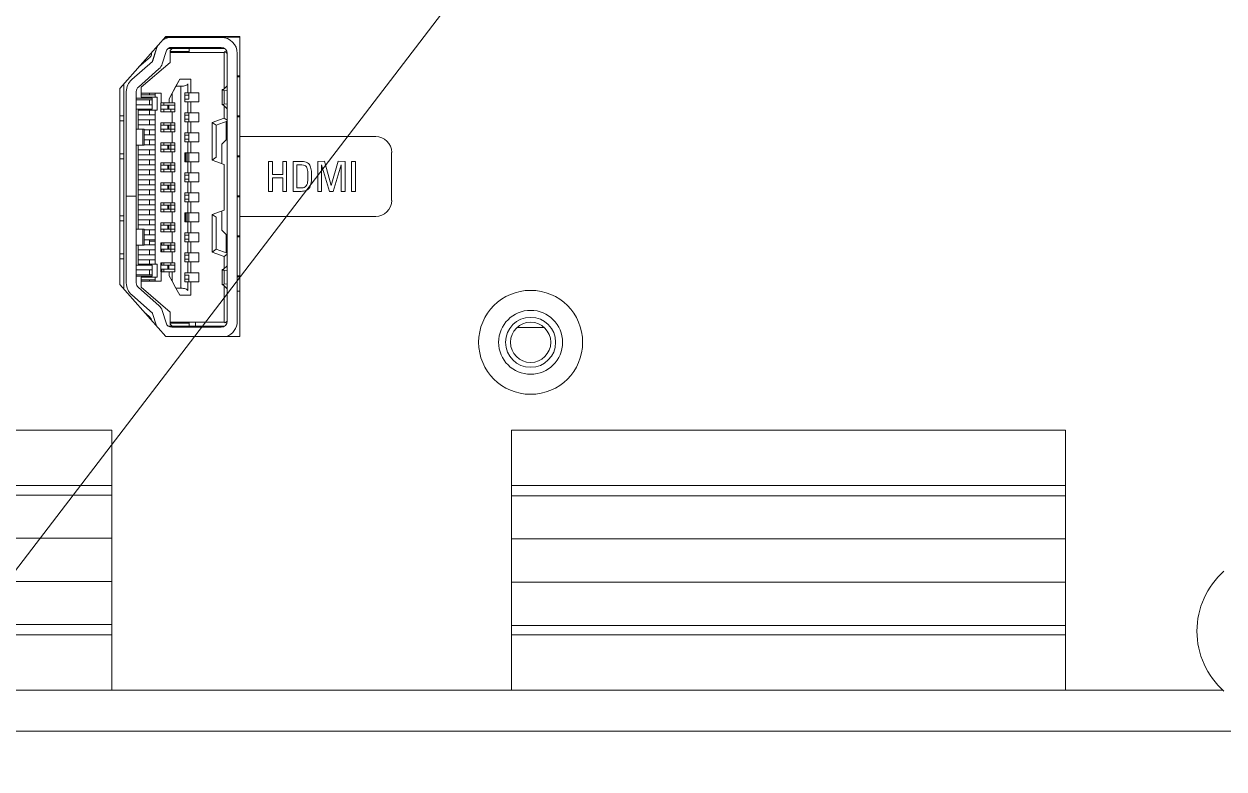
# Model space of a CAD drawing. Extents: x -194 to 239, y -574 to -265.
# Drawn here: x -130.44 to -111.47, y -336.8 to -325.02 of the extents above; entities that cross this region are included whole.
import ezdxf

# ---------------------------------------------------------------- set-up
doc = ezdxf.new("R2010")
doc.units = 0
doc.header["$LTSCALE"] = 0.5
doc.layers.get('0').update_dxf_attribs({"linetype": 'CONTINUOUS'})
doc.layers.add('1', color=7, linetype='CONTINUOUS')

msp = doc.modelspace()

# ---------------------------------------------------------------- linework, layer by layer
at = {"lineweight": 5}
msp.add_line((-118.6472, -318.06681), (-149.54176, -358.46455), dxfattribs=at)
at = {"color": 7, "linetype": 'Continuous', "lineweight": 5}
for p, q in [((-128.19568, -325.21576), (-128.92262, -326.03751)), ((-128.20743, -325.22904), (-128.10037, -325.22904)), ((-127.02626, -325.21576), (-128.19568, -325.21576)), ((-128.16407, -325.21576), (-128.16407, -325.22903)), ((-127.02626, -325.22363), (-128.16407, -325.22363)), ((-128.16407, -325.22363), (-127.02626, -325.22363)), ((-128.09138, -325.22904), (-128.10037, -325.22904)), ((-127.31704, -325.22904), (-128.10037, -325.22904)), ((-128.09138, -325.22903), (-127.99656, -325.22903)), ((-128.09138, -325.22903), (-127.99656, -325.22903)), ((-128.09138, -325.22904), (-127.99656, -325.22904)), ((-127.82273, -325.22903), (-127.82273, -325.22903)), ((-127.60149, -325.22903), (-127.82273, -325.22903)), ((-127.56988, -325.22903), (-127.60149, -325.22903)), ((-127.60149, -325.22903), (-127.60149, -325.22903)), ((-127.31704, -325.22903), (-127.56988, -325.22903)), ((-127.31704, -325.22903), (-127.31704, -325.22904)), ((-127.02626, -326.79605), (-127.02626, -325.21576)), ((-128.41787, -325.4941), (-128.41271, -325.46109)), ((-128.40181, -325.60181), (-128.34203, -325.40752)), ((-128.34203, -325.40752), (-128.40112, -325.59956)), ((-128.34055, -325.40287), (-128.3612, -325.40287)), ((-128.3612, -325.40287), (-128.34055, -325.40287)), ((-128.33476, -325.38706), (-128.34722, -325.38706)), ((-128.19099, -325.454), (-128.25077, -325.64829)), ((-128.15278, -325.40287), (-128.09138, -325.40287)), ((-128.13879, -325.3952), (-128.13879, -325.40287)), ((-128.09138, -325.40287), (-128.12299, -325.43447)), ((-128.12299, -325.43447), (-128.09138, -325.40287)), ((-128.12299, -325.43447), (-128.12299, -325.46608)), ((-127.82273, -325.45027), (-128.12299, -325.45027)), ((-127.26963, -325.46608), (-128.12299, -325.46608)), ((-128.12299, -325.46608), (-128.12299, -325.62411)), ((-128.10037, -325.38707), (-127.31704, -325.38707)), ((-128.09138, -325.40287), (-127.31704, -325.40287)), ((-128.09138, -325.40287), (-128.09138, -325.40287)), ((-127.82273, -325.40287), (-127.82273, -325.38706)), ((-127.82273, -325.40287), (-127.82273, -325.45027)), ((-127.82273, -325.40287), (-127.81957, -325.40287)), ((-127.82273, -325.46608), (-127.82273, -325.45027)), ((-127.81957, -325.38707), (-127.81957, -325.40287)), ((-127.72475, -325.40287), (-127.72475, -325.38707)), ((-127.60465, -325.40287), (-127.60465, -325.38707)), ((-127.31704, -325.40287), (-127.26462, -325.40287)), ((-127.31704, -325.40287), (-127.31704, -325.40287)), ((-127.26963, -325.46608), (-127.2567, -325.45315)), ((-127.26963, -326.0418), (-127.26963, -325.46608)), ((-127.2567, -325.45315), (-127.22222, -325.48188)), ((-128.40648, -325.60903), (-128.73251, -325.89593)), ((-128.73251, -325.89594), (-128.40648, -325.60903)), ((-128.62355, -325.69944), (-128.44374, -325.5412)), ((-128.12299, -325.62411), (-128.58127, -326.01918)), ((-128.40648, -325.60903), (-128.40648, -325.60903)), ((-128.40112, -325.59956), (-128.40181, -325.60181)), ((-128.40181, -325.60181), (-128.40181, -325.60181)), ((-128.40112, -325.59956), (-128.40112, -325.59956)), ((-127.22222, -325.48188), (-127.22222, -329.71707)), ((-127.06419, -325.48188), (-127.06419, -329.71707)), ((-128.30208, -325.72766), (-128.62811, -326.01457)), ((-127.06419, -325.83995), (-127.02626, -325.83995)), ((-128.92262, -326.03751), (-128.92262, -329.13489)), ((-128.8594, -326.46957), (-128.8594, -325.96605)), ((-128.73251, -325.89594), (-128.73251, -325.89593)), ((-128.58127, -326.01918), (-128.58127, -326.114)), ((-127.97444, -325.89276), (-128.14195, -326.20133)), ((-128.03449, -326.00338), (-128.09454, -326.114)), ((-128.03449, -326.00338), (-127.97444, -325.89276)), ((-128.03449, -326.00338), (-127.95864, -326.00338)), ((-127.84802, -325.89276), (-127.97444, -325.89276)), ((-127.95864, -329.19557), (-127.95864, -326.00338)), ((-127.80061, -325.89276), (-127.84802, -325.89276)), ((-127.84802, -326.1061), (-127.84802, -325.96466)), ((-127.80061, -325.89276), (-127.80061, -326.1061)), ((-127.27989, -326.05239), (-127.22476, -325.99548)), ((-127.22476, -325.99548), (-127.22222, -325.99548)), ((-127.02626, -325.85575), (-127.06419, -325.85575)), ((-127.06419, -325.85575), (-127.02626, -325.85575)), ((-128.81832, -326.08575), (-128.81832, -327.73854)), ((-128.66029, -327.73854), (-128.66029, -326.08575)), ((-128.40744, -326.19301), (-128.66029, -326.19301)), ((-128.45327, -326.21672), (-128.66029, -326.21672)), ((-128.40744, -326.21672), (-128.66029, -326.21672)), ((-128.58127, -326.17721), (-128.58127, -326.114)), ((-128.58127, -326.114), (-128.26521, -326.114)), ((-128.58127, -326.1377), (-128.36161, -326.1377)), ((-128.32843, -326.17721), (-128.58127, -326.17721)), ((-128.45327, -326.1377), (-128.45327, -326.114)), ((-128.45327, -326.21672), (-128.45327, -326.29573)), ((-128.45327, -326.21672), (-128.40744, -326.21672)), ((-128.40744, -326.19301), (-128.40744, -326.36685)), ((-128.36161, -326.114), (-128.36161, -326.17721)), ((-128.32843, -326.38265), (-128.32843, -326.17721)), ((-128.26521, -326.114), (-128.26521, -326.26413)), ((-128.14195, -326.20133), (-128.09454, -326.114)), ((-128.14195, -326.26413), (-128.14195, -326.20133)), ((-128.09454, -326.114), (-128.09454, -326.26413)), ((-128.09454, -326.114), (-128.09454, -326.114)), ((-127.89226, -326.1061), (-127.84802, -326.1061)), ((-127.89226, -326.24833), (-127.89226, -326.1061)), ((-127.89226, -326.1456), (-127.82905, -326.1456)), ((-127.82905, -326.1456), (-127.89226, -326.1456)), ((-127.89226, -326.20882), (-127.82905, -326.20882)), ((-127.84802, -326.1061), (-127.82905, -326.1061)), ((-127.82905, -326.1061), (-127.82905, -326.1456)), ((-127.80061, -326.1061), (-127.82905, -326.1061)), ((-127.82905, -326.20882), (-127.82905, -326.1456)), ((-127.80061, -326.1061), (-127.67102, -326.1061)), ((-127.67102, -326.1061), (-127.67102, -326.24832)), ((-127.30123, -326.05953), (-127.30123, -326.29489)), ((-127.27104, -326.28648), (-127.27104, -326.06794)), ((-127.22222, -326.07424), (-127.27104, -326.06794)), ((-128.66029, -326.29573), (-128.40744, -326.29573)), ((-128.66029, -326.36685), (-128.40744, -326.36685)), ((-128.62868, -326.38265), (-128.32843, -326.38265)), ((-128.62868, -326.68291), (-128.62868, -326.38265)), ((-128.45327, -326.38265), (-128.45327, -326.45376)), ((-128.36161, -326.38265), (-128.36161, -328.8163)), ((-128.27153, -326.26413), (-128.27153, -326.40635)), ((-128.27153, -326.26413), (-128.26521, -326.26413)), ((-128.16242, -326.30363), (-128.27153, -326.30363)), ((-128.16242, -326.36685), (-128.27153, -326.36685)), ((-128.27153, -326.40635), (-128.11351, -326.40635)), ((-128.26521, -326.26413), (-128.14195, -326.26413)), ((-128.22413, -326.30363), (-128.22413, -326.26413)), ((-128.22413, -326.40635), (-128.22413, -326.36685)), ((-128.16242, -326.36685), (-128.16242, -326.30363)), ((-128.11351, -326.30363), (-128.16242, -326.30363)), ((-128.11351, -326.36685), (-128.16242, -326.36685)), ((-128.14812, -326.30363), (-128.14812, -326.36685)), ((-128.14812, -326.30363), (-128.05029, -326.30363)), ((-128.13114, -326.36685), (-128.14812, -326.36685)), ((-128.14195, -326.26413), (-128.11351, -326.26413)), ((-128.11351, -326.36685), (-128.1287, -326.36685)), ((-128.11351, -326.26413), (-128.09454, -326.26413)), ((-128.05029, -326.30363), (-128.11351, -326.30363)), ((-128.11351, -326.40635), (-128.11351, -326.36685)), ((-128.11351, -326.36685), (-128.05029, -326.36685)), ((-128.11351, -326.40635), (-128.11351, -326.40636)), ((-128.11351, -326.40635), (-128.09454, -326.40635)), ((-128.11351, -326.40636), (-128.09454, -326.40636)), ((-128.09454, -326.26413), (-128.05029, -326.26413)), ((-128.09454, -326.40636), (-128.08546, -326.40636)), ((-128.05029, -326.40636), (-128.09454, -326.40636)), ((-128.09454, -326.40636), (-128.09454, -326.58019)), ((-128.05029, -326.26413), (-128.05029, -326.40636)), ((-127.84802, -326.24833), (-127.89226, -326.24833)), ((-127.82905, -326.24832), (-127.84802, -326.24832)), ((-127.84802, -326.42216), (-127.84802, -326.24833)), ((-127.80061, -326.24832), (-127.82905, -326.24832)), ((-127.80061, -326.24832), (-127.80061, -326.42216)), ((-127.67102, -326.24832), (-127.80061, -326.24832)), ((-127.22476, -326.35895), (-127.27989, -326.30203)), ((-127.27104, -326.28648), (-127.22222, -326.28018)), ((-127.26963, -326.50646), (-127.26963, -326.31262)), ((-127.22222, -326.35895), (-127.22476, -326.35895)), ((-128.92262, -326.46957), (-128.8594, -326.46957)), ((-128.92262, -326.54858), (-128.8594, -326.54858)), ((-128.8594, -326.46957), (-128.8594, -326.54858)), ((-128.8594, -326.54858), (-128.8594, -327.07008)), ((-128.62868, -326.45376), (-128.36161, -326.45376)), ((-128.45327, -326.53278), (-128.62868, -326.53278)), ((-128.36161, -326.53278), (-128.62868, -326.53278)), ((-128.45327, -326.53278), (-128.45327, -326.61179)), ((-128.45327, -326.53278), (-128.36161, -326.53278)), ((-128.27153, -326.58019), (-128.27153, -326.72241)), ((-128.27153, -326.58019), (-128.11351, -326.58019)), ((-128.22413, -326.61969), (-128.22413, -326.58019)), ((-128.11351, -326.58019), (-128.11351, -326.58019)), ((-128.11351, -326.72241), (-128.11351, -326.58019)), ((-128.11351, -326.58019), (-128.09454, -326.58019)), ((-128.09454, -326.58019), (-128.05029, -326.58019)), ((-128.05029, -326.58019), (-128.05029, -326.72241)), ((-127.88278, -326.42216), (-127.89226, -326.42216)), ((-127.89226, -326.56438), (-127.89226, -326.42216)), ((-127.89226, -326.42216), (-127.84802, -326.42216)), ((-127.89226, -326.46166), (-127.82905, -326.46166)), ((-127.82905, -326.46166), (-127.89226, -326.46166)), ((-127.89226, -326.52488), (-127.82905, -326.52488)), ((-127.84802, -326.56438), (-127.89226, -326.56438)), ((-127.8788, -326.42216), (-127.88278, -326.42216)), ((-127.8571, -326.42216), (-127.8788, -326.42216)), ((-127.84802, -326.42216), (-127.8571, -326.42216)), ((-127.84802, -326.42216), (-127.82905, -326.42216)), ((-127.82905, -326.56438), (-127.84802, -326.56438)), ((-127.84802, -326.73822), (-127.84802, -326.56438)), ((-127.82905, -326.42216), (-127.82905, -326.46166)), ((-127.82905, -326.42216), (-127.82905, -326.42216)), ((-127.82905, -326.42216), (-127.80061, -326.42216)), ((-127.80061, -326.42216), (-127.82905, -326.42216)), ((-127.82905, -326.52488), (-127.82905, -326.46166)), ((-127.82905, -326.52488), (-127.82905, -326.56438)), ((-127.80061, -326.56438), (-127.82905, -326.56438)), ((-127.80061, -326.42216), (-127.67102, -326.42216)), ((-127.80061, -326.56438), (-127.80061, -326.73822)), ((-127.67102, -326.56438), (-127.80061, -326.56438)), ((-127.67102, -326.42216), (-127.67102, -326.56438)), ((-127.45926, -326.57542), (-127.26963, -326.50646)), ((-127.39605, -326.61969), (-127.45926, -326.57542)), ((-127.45926, -327.16966), (-127.45926, -326.57542)), ((-127.22222, -326.55648), (-127.39605, -326.61969)), ((-127.22222, -326.53967), (-127.26963, -326.50646)), ((-127.23974, -326.85213), (-127.23974, -326.56285)), ((-127.06419, -326.47206), (-127.02626, -326.47206)), ((-127.02626, -326.48786), (-127.06419, -326.48786)), ((-127.06419, -326.48787), (-127.02626, -326.48787)), ((-128.658, -326.68291), (-128.66029, -326.68291)), ((-128.55732, -326.68291), (-128.66029, -326.68291)), ((-128.65771, -326.68291), (-128.56865, -326.68291)), ((-128.62868, -326.61179), (-128.36161, -326.61179)), ((-128.56865, -326.68291), (-128.53418, -326.68291)), ((-128.55732, -326.93575), (-128.55732, -326.68291)), ((-128.53386, -326.93575), (-128.53386, -326.68291)), ((-128.45327, -326.69081), (-128.53386, -326.69081)), ((-128.36161, -326.69081), (-128.53386, -326.69081)), ((-128.53386, -326.76982), (-128.36161, -326.76982)), ((-128.45327, -326.69081), (-128.45327, -326.76982)), ((-128.45327, -326.69081), (-128.36161, -326.69081)), ((-128.16242, -326.61969), (-128.27153, -326.61969)), ((-128.27153, -326.68291), (-128.16242, -326.68291)), ((-128.27153, -326.72241), (-128.11351, -326.72241)), ((-128.22413, -326.72241), (-128.22413, -326.68291)), ((-128.16242, -326.68291), (-128.16242, -326.61969)), ((-128.11351, -326.61969), (-128.16242, -326.61969)), ((-128.11351, -326.68291), (-128.16242, -326.68291)), ((-128.14812, -326.61969), (-128.14812, -326.68291)), ((-128.14812, -326.61969), (-128.05029, -326.61969)), ((-128.14812, -326.68291), (-128.05029, -326.68291)), ((-128.05029, -326.61969), (-128.11351, -326.61969)), ((-128.05029, -326.68291), (-128.11351, -326.68291)), ((-128.11351, -326.72241), (-128.11351, -326.72241)), ((-128.09454, -326.72241), (-128.11351, -326.72241)), ((-128.09454, -326.72241), (-128.08546, -326.72241)), ((-128.09454, -326.72241), (-128.09454, -326.89625)), ((-128.05029, -326.72241), (-128.09454, -326.72241)), ((-127.89226, -326.73822), (-127.84802, -326.73822)), ((-127.89226, -326.88044), (-127.89226, -326.73822)), ((-127.89226, -326.77772), (-127.82905, -326.77772)), ((-127.82905, -326.77772), (-127.89226, -326.77772)), ((-127.82905, -326.73822), (-127.84802, -326.73822)), ((-127.84802, -326.73822), (-127.82905, -326.73822)), ((-127.80061, -326.73822), (-127.82905, -326.73822)), ((-127.82905, -326.73822), (-127.82905, -326.88044)), ((-127.82905, -326.73822), (-127.82905, -326.73822)), ((-127.80061, -326.73822), (-127.67102, -326.73822)), ((-127.67102, -326.73822), (-127.67102, -326.88044)), ((-127.39605, -327.12539), (-127.39605, -326.61969)), ((-127.02626, -326.79605), (-127.02626, -328.06029)), ((-124.87706, -326.79605), (-127.02626, -326.79605)), ((-128.66029, -326.93575), (-128.55732, -326.93575)), ((-128.62868, -328.2632), (-128.62868, -326.93575)), ((-128.56865, -326.93575), (-128.53418, -326.93575)), ((-128.45327, -326.84884), (-128.53386, -326.84884)), ((-128.36161, -326.84884), (-128.53386, -326.84884)), ((-128.53386, -326.92785), (-128.36161, -326.92785)), ((-128.45327, -326.84884), (-128.45327, -326.92785)), ((-128.45327, -326.84884), (-128.36161, -326.84884)), ((-128.27153, -326.89625), (-128.27153, -327.03847)), ((-128.27153, -326.89625), (-128.11351, -326.89625)), ((-128.16242, -326.93575), (-128.27153, -326.93575)), ((-128.22413, -326.93575), (-128.22413, -326.89625)), ((-128.16242, -326.99896), (-128.16242, -326.93575)), ((-128.11351, -326.93575), (-128.16242, -326.93575)), ((-128.14812, -326.93575), (-128.14812, -326.99896)), ((-128.14812, -326.93575), (-128.05029, -326.93575)), ((-128.11351, -326.89625), (-128.11351, -326.89625)), ((-128.11351, -327.03847), (-128.11351, -326.89625)), ((-128.11351, -326.89625), (-128.09454, -326.89625)), ((-128.05029, -326.93575), (-128.11351, -326.93575)), ((-128.09454, -326.89625), (-128.05029, -326.89625)), ((-128.05029, -326.89625), (-128.05029, -327.03847)), ((-127.89226, -326.84093), (-127.82905, -326.84093)), ((-127.84802, -326.88044), (-127.89226, -326.88044)), ((-127.84802, -326.88044), (-127.82905, -326.88044)), ((-127.84802, -327.05428), (-127.84802, -326.88044)), ((-127.67102, -326.88044), (-127.82905, -326.88044)), ((-127.80061, -326.88044), (-127.82905, -326.88044)), ((-127.82905, -326.88044), (-127.82905, -326.88044)), ((-127.67102, -326.88044), (-127.80061, -326.88044)), ((-127.80061, -326.88044), (-127.80061, -327.05427)), ((-127.30756, -326.91995), (-127.23974, -326.85213)), ((-127.30756, -327.22483), (-127.30756, -326.91995)), ((-128.8594, -327.07008), (-128.92262, -327.07008)), ((-128.92262, -327.14909), (-128.8594, -327.14909)), ((-128.8594, -327.07008), (-128.8594, -327.14909)), ((-128.8594, -327.14909), (-128.8594, -328.04986)), ((-128.45327, -327.00687), (-128.62868, -327.00687)), ((-128.36161, -327.00687), (-128.62868, -327.00687)), ((-128.62868, -327.08588), (-128.36161, -327.08588)), ((-128.45327, -327.16489), (-128.62868, -327.16489)), ((-128.36161, -327.16489), (-128.62868, -327.16489)), ((-128.45327, -327.00687), (-128.45327, -327.08588)), ((-128.45327, -327.00687), (-128.36161, -327.00687)), ((-128.45327, -327.16489), (-128.45327, -327.24391)), ((-128.45327, -327.16489), (-128.36161, -327.16489)), ((-128.27153, -326.99896), (-128.16242, -326.99896)), ((-128.27153, -327.03847), (-128.11351, -327.03847)), ((-128.22413, -327.03847), (-128.22413, -326.99896)), ((-128.11351, -326.99896), (-128.16242, -326.99896)), ((-128.14812, -326.99896), (-128.11351, -326.99896)), ((-128.05029, -326.99896), (-128.11351, -326.99896)), ((-128.11351, -327.03847), (-128.11351, -327.03847)), ((-128.09454, -327.03847), (-128.11351, -327.03847)), ((-128.09454, -327.03847), (-128.08546, -327.03847)), ((-128.09454, -327.03847), (-128.09454, -327.2123)), ((-128.05029, -327.03847), (-128.09454, -327.03847)), ((-127.89226, -327.05428), (-127.84802, -327.05428)), ((-127.89226, -327.1965), (-127.89226, -327.05428)), ((-127.89226, -327.09378), (-127.8788, -327.09378)), ((-127.8788, -327.09378), (-127.89226, -327.09378)), ((-127.89226, -327.15699), (-127.8788, -327.15699)), ((-127.8788, -327.05428), (-127.8788, -327.1965)), ((-127.8571, -327.05428), (-127.8788, -327.05428)), ((-127.8571, -327.05428), (-127.8571, -327.1965)), ((-127.84802, -327.05428), (-127.8571, -327.05428)), ((-127.84802, -327.05427), (-127.82905, -327.05427)), ((-127.82905, -327.05427), (-127.84802, -327.05428)), ((-127.82905, -327.05427), (-127.80061, -327.05427)), ((-127.82905, -327.05427), (-127.82905, -327.1965)), ((-127.80061, -327.05427), (-127.67102, -327.05427)), ((-127.67102, -327.05427), (-127.67102, -327.1965)), ((-127.45926, -327.16966), (-127.39605, -327.12539)), ((-127.45926, -327.16966), (-127.26963, -327.23862)), ((-127.06419, -327.10418), (-127.02626, -327.10418)), ((-127.02626, -327.11998), (-127.06419, -327.11998)), ((-127.06419, -327.11998), (-127.02626, -327.11998)), ((-124.62422, -327.80744), (-124.62422, -327.0489)), ((-128.62868, -327.24391), (-128.36161, -327.24391)), ((-128.45327, -327.32292), (-128.62868, -327.32292)), ((-128.36161, -327.32292), (-128.62868, -327.32292)), ((-128.45327, -327.32292), (-128.45327, -327.40194)), ((-128.45327, -327.32292), (-128.36161, -327.32292)), ((-128.27153, -327.2123), (-128.27153, -327.35453)), ((-128.27153, -327.2123), (-128.11351, -327.2123)), ((-128.16242, -327.25181), (-128.27153, -327.25181)), ((-128.27153, -327.31502), (-128.16242, -327.31502)), ((-128.27153, -327.35453), (-128.11351, -327.35453)), ((-128.22413, -327.25181), (-128.22413, -327.2123)), ((-128.22413, -327.35453), (-128.22413, -327.31502)), ((-128.16242, -327.31502), (-128.16242, -327.25181)), ((-128.11351, -327.31502), (-128.16242, -327.31502)), ((-128.14812, -327.25181), (-128.14812, -327.31502)), ((-128.14812, -327.31502), (-128.05029, -327.31502)), ((-128.11351, -327.2123), (-128.11351, -327.2123)), ((-128.11351, -327.35453), (-128.11351, -327.2123)), ((-128.09454, -327.2123), (-128.11351, -327.2123)), ((-128.11351, -327.2123), (-128.09454, -327.2123)), ((-128.05029, -327.25181), (-128.11351, -327.25181)), ((-128.05029, -327.31502), (-128.11351, -327.31502)), ((-128.11351, -327.35453), (-128.11351, -327.35453)), ((-128.09454, -327.35453), (-128.11351, -327.35453)), ((-128.09454, -327.2123), (-128.05029, -327.2123)), ((-128.09454, -327.35453), (-128.08546, -327.35453)), ((-128.05029, -327.35453), (-128.09454, -327.35453)), ((-128.09454, -327.35453), (-128.09454, -327.52836)), ((-128.05029, -327.2123), (-128.05029, -327.35453)), ((-127.84802, -327.1965), (-127.89226, -327.1965)), ((-127.8788, -327.1965), (-127.8571, -327.1965)), ((-127.8571, -327.1965), (-127.84802, -327.1965)), ((-127.82905, -327.1965), (-127.84802, -327.1965)), ((-127.84802, -327.37033), (-127.84802, -327.1965)), ((-127.80061, -327.1965), (-127.82905, -327.1965)), ((-127.80061, -327.1965), (-127.82905, -327.1965)), ((-127.80061, -327.1965), (-127.80061, -327.37033)), ((-127.67102, -327.1965), (-127.80061, -327.1965)), ((-127.26963, -327.96033), (-127.26963, -327.23862)), ((-126.57066, -327.19112), (-126.50988, -327.19112)), ((-126.57066, -327.66521), (-126.57066, -327.19112)), ((-126.50988, -327.19112), (-126.50988, -327.39778)), ((-126.34578, -327.19112), (-126.285, -327.19112)), ((-126.34578, -327.39778), (-126.34578, -327.19112)), ((-126.285, -327.19112), (-126.285, -327.66521)), ((-126.18167, -327.19112), (-126.03741, -327.19112)), ((-126.18167, -327.66521), (-126.18167, -327.19112)), ((-126.12089, -327.24583), (-126.12089, -327.61051)), ((-126.04263, -327.24583), (-126.12089, -327.24583)), ((-125.79267, -327.19112), (-125.68555, -327.18837)), ((-125.79267, -327.66521), (-125.79267, -327.19112)), ((-125.60758, -327.66521), (-125.73189, -327.24583)), ((-125.73189, -327.24583), (-125.73189, -327.66521)), ((-125.68555, -327.18837), (-125.57861, -327.57053)), ((-125.57861, -327.57053), (-125.46854, -327.18847)), ((-125.42191, -327.24374), (-125.55041, -327.66521)), ((-125.46854, -327.18847), (-125.36113, -327.19112)), ((-125.42191, -327.66521), (-125.42191, -327.24374)), ((-125.36113, -327.19112), (-125.36113, -327.66521)), ((-125.2578, -327.19112), (-125.19702, -327.19112)), ((-125.2578, -327.66521), (-125.2578, -327.19112)), ((-125.19702, -327.19112), (-125.19702, -327.66521)), ((-128.62868, -327.40194), (-128.36161, -327.40194)), ((-128.45327, -327.48095), (-128.62868, -327.48095)), ((-128.36161, -327.48095), (-128.62868, -327.48095)), ((-128.45327, -327.48095), (-128.45327, -327.55997)), ((-128.45327, -327.48095), (-128.36161, -327.48095)), ((-128.27153, -327.52836), (-128.27153, -327.67059)), ((-128.27153, -327.52836), (-128.11351, -327.52836)), ((-128.22413, -327.56787), (-128.22413, -327.52836)), ((-128.11351, -327.67059), (-128.11351, -327.52836)), ((-128.11351, -327.52836), (-128.09454, -327.52836)), ((-128.09454, -327.52836), (-128.11351, -327.52836)), ((-128.11351, -327.52836), (-128.11351, -327.52836)), ((-128.09454, -327.52836), (-128.05029, -327.52836)), ((-128.05029, -327.52836), (-128.05029, -327.67059)), ((-127.89226, -327.37033), (-127.84802, -327.37033)), ((-127.89226, -327.51256), (-127.89226, -327.37033)), ((-127.89226, -327.40984), (-127.82905, -327.40984)), ((-127.82905, -327.40984), (-127.89226, -327.40984)), ((-127.89226, -327.47305), (-127.82905, -327.47305)), ((-127.84802, -327.51256), (-127.89226, -327.51256)), ((-127.84802, -327.37033), (-127.82905, -327.37033)), ((-127.82905, -327.51256), (-127.84802, -327.51256)), ((-127.84802, -327.68639), (-127.84802, -327.51256)), ((-127.82905, -327.37033), (-127.82905, -327.40984)), ((-127.80061, -327.37033), (-127.82905, -327.37033)), ((-127.82905, -327.47305), (-127.82905, -327.40984)), ((-127.82905, -327.47305), (-127.82905, -327.51256)), ((-127.80061, -327.51256), (-127.82905, -327.51256)), ((-127.80061, -327.37033), (-127.67102, -327.37033)), ((-127.80061, -327.51256), (-127.80061, -327.68639)), ((-127.67102, -327.51256), (-127.80061, -327.51256)), ((-127.67102, -327.37033), (-127.67102, -327.51256)), ((-126.50988, -327.39778), (-126.34578, -327.39778)), ((-126.50988, -327.45248), (-126.50988, -327.66521)), ((-126.34578, -327.45248), (-126.50988, -327.45248)), ((-126.34578, -327.66521), (-126.34578, -327.45248)), ((-125.9507, -327.47034), (-125.9507, -327.37565)), ((-128.81832, -327.7417), (-128.81832, -327.73854)), ((-128.81832, -327.73854), (-128.66029, -327.73854)), ((-128.81832, -327.7417), (-128.66029, -327.7417)), ((-128.66029, -327.7417), (-128.81832, -327.7417)), ((-128.81832, -327.7417), (-128.81832, -329.1132)), ((-128.66029, -327.73854), (-128.66029, -327.7417)), ((-128.66029, -329.1132), (-128.66029, -327.7417)), ((-128.62868, -327.55997), (-128.36161, -327.55997)), ((-128.45327, -327.63898), (-128.62868, -327.63898)), ((-128.36161, -327.63898), (-128.62868, -327.63898)), ((-128.62868, -327.718), (-128.36161, -327.718)), ((-128.45327, -327.63898), (-128.45327, -327.718)), ((-128.45327, -327.63898), (-128.36161, -327.63898)), ((-128.16242, -327.56787), (-128.27153, -327.56787)), ((-128.27153, -327.63108), (-128.16242, -327.63108)), ((-128.27153, -327.67059), (-128.11351, -327.67059)), ((-128.22413, -327.67059), (-128.22413, -327.63108)), ((-128.16242, -327.63108), (-128.16242, -327.56787)), ((-128.11351, -327.56787), (-128.16242, -327.56787)), ((-128.11351, -327.63108), (-128.16242, -327.63108)), ((-128.14812, -327.56787), (-128.14812, -327.63108)), ((-128.14812, -327.56787), (-128.05029, -327.56787)), ((-128.14812, -327.63108), (-128.11351, -327.63108)), ((-128.05029, -327.56787), (-128.11351, -327.56787)), ((-128.05029, -327.63108), (-128.11351, -327.63108)), ((-128.11351, -327.67059), (-128.09454, -327.67059)), ((-128.11351, -327.67059), (-128.09454, -327.67059)), ((-128.09454, -327.67059), (-128.08546, -327.67059)), ((-128.05029, -327.67059), (-128.09454, -327.67059)), ((-128.09454, -327.67059), (-128.09454, -327.84442)), ((-127.89226, -327.68639), (-127.84802, -327.68639)), ((-127.89226, -327.82862), (-127.89226, -327.68639)), ((-127.89226, -327.7259), (-127.82905, -327.7259)), ((-127.82905, -327.7259), (-127.89226, -327.7259)), ((-127.84802, -327.68639), (-127.82905, -327.68639)), ((-127.82905, -327.68639), (-127.82905, -327.7259)), ((-127.82905, -327.68639), (-127.82905, -327.68639)), ((-127.82905, -327.68639), (-127.80061, -327.68639)), ((-127.80061, -327.68639), (-127.82905, -327.68639)), ((-127.82905, -327.78911), (-127.82905, -327.7259)), ((-127.80061, -327.68639), (-127.67102, -327.68639)), ((-127.67102, -327.68639), (-127.67102, -327.82862)), ((-127.06419, -327.7363), (-127.02626, -327.7363)), ((-126.50988, -327.66521), (-126.57066, -327.66521)), ((-126.285, -327.66521), (-126.34578, -327.66521)), ((-126.07397, -327.66521), (-126.18167, -327.66521)), ((-126.12089, -327.61051), (-126.06486, -327.61051)), ((-125.73189, -327.66521), (-125.79267, -327.66521)), ((-125.55041, -327.66521), (-125.60758, -327.66521)), ((-125.36113, -327.66521), (-125.42191, -327.66521)), ((-125.19702, -327.66521), (-125.2578, -327.66521)), ((-128.45327, -327.79701), (-128.62868, -327.79701)), ((-128.36161, -327.79701), (-128.62868, -327.79701)), ((-128.62868, -327.87603), (-128.36161, -327.87603)), ((-128.45327, -327.79701), (-128.45327, -327.87603)), ((-128.45327, -327.79701), (-128.36161, -327.79701)), ((-128.27153, -327.84442), (-128.27153, -327.98665)), ((-128.27153, -327.84442), (-128.11351, -327.84442)), ((-128.16242, -327.88393), (-128.27153, -327.88393)), ((-128.22413, -327.88393), (-128.22413, -327.84442)), ((-128.16242, -327.94714), (-128.16242, -327.88393)), ((-128.11351, -327.88393), (-128.16242, -327.88393)), ((-128.14812, -327.88393), (-128.14812, -327.94714)), ((-128.14812, -327.88393), (-128.05029, -327.88393)), ((-128.11351, -327.84442), (-128.11351, -327.84442)), ((-128.11351, -327.98665), (-128.11351, -327.84442)), ((-128.11351, -327.84442), (-128.09454, -327.84442)), ((-128.05029, -327.88393), (-128.11351, -327.88393)), ((-128.09454, -327.84442), (-128.05029, -327.84442)), ((-128.05029, -327.84442), (-128.05029, -327.98665)), ((-127.89226, -327.78911), (-127.82905, -327.78911)), ((-127.82905, -327.82862), (-127.84802, -327.82862)), ((-127.84802, -328.00245), (-127.84802, -327.82862)), ((-127.82905, -327.78911), (-127.82905, -327.82862)), ((-127.80061, -327.82862), (-127.82905, -327.82862)), ((-127.82905, -327.82862), (-127.82905, -327.82862)), ((-127.80061, -327.82862), (-127.82905, -327.82862)), ((-127.80061, -327.82862), (-127.80061, -328.00245)), ((-127.67102, -327.82862), (-127.80061, -327.82862)), ((-127.02626, -327.7521), (-127.06419, -327.7521)), ((-127.06419, -327.7521), (-127.02626, -327.7521)), ((-128.92262, -328.04986), (-128.8594, -328.04986)), ((-128.8594, -328.04986), (-128.8594, -328.12888)), ((-128.45327, -327.95504), (-128.62868, -327.95504)), ((-128.36161, -327.95504), (-128.62868, -327.95504)), ((-128.62868, -328.03406), (-128.36161, -328.03406)), ((-128.45327, -328.11307), (-128.62868, -328.11307)), ((-128.36161, -328.11307), (-128.62868, -328.11307)), ((-128.45327, -327.95504), (-128.45327, -328.03406)), ((-128.45327, -327.95504), (-128.36161, -327.95504)), ((-128.45327, -328.11307), (-128.45327, -328.19209)), ((-128.45327, -328.11307), (-128.36161, -328.11307)), ((-128.27153, -327.94714), (-128.16242, -327.94714)), ((-128.27153, -327.98665), (-128.11351, -327.98665)), ((-128.22413, -327.98665), (-128.22413, -327.94714)), ((-128.05029, -327.94714), (-128.11351, -327.94714)), ((-128.11351, -327.98665), (-128.09454, -327.98665)), ((-128.09454, -327.98665), (-128.11351, -327.98665)), ((-128.09454, -327.98665), (-128.08546, -327.98665)), ((-128.09454, -327.98665), (-128.09454, -328.16048)), ((-128.05029, -327.98665), (-128.09454, -327.98665)), ((-127.89226, -328.00245), (-127.84802, -328.00245)), ((-127.89226, -328.14468), (-127.89226, -328.00245)), ((-127.89226, -328.04196), (-127.8788, -328.04196)), ((-127.8788, -328.04196), (-127.89226, -328.04196)), ((-127.89226, -328.10517), (-127.8788, -328.10517)), ((-127.8788, -328.00245), (-127.8788, -328.14468)), ((-127.8571, -328.00245), (-127.8788, -328.00245)), ((-127.8571, -328.00245), (-127.8571, -328.14468)), ((-127.84802, -328.00245), (-127.8571, -328.00245)), ((-127.82905, -328.00245), (-127.84802, -328.00245)), ((-127.80061, -328.00245), (-127.82905, -328.00245)), ((-127.82905, -328.00245), (-127.82905, -328.14468)), ((-127.80061, -328.00245), (-127.67102, -328.00245)), ((-127.67102, -328.00245), (-127.67102, -328.14468)), ((-127.45926, -328.02929), (-127.26963, -327.96033)), ((-127.39605, -328.07356), (-127.45926, -328.02929)), ((-127.45926, -328.62353), (-127.45926, -328.02929)), ((-127.39605, -328.57926), (-127.39605, -328.07356)), ((-127.30756, -328.279), (-127.30756, -327.97412)), ((-127.02626, -328.06029), (-124.87706, -328.06029)), ((-127.02626, -329.95664), (-127.02626, -328.06029)), ((-128.92262, -328.12888), (-128.8594, -328.12888)), ((-128.8594, -328.12888), (-128.8594, -328.65037)), ((-128.658, -328.2632), (-128.66029, -328.2632)), ((-128.55732, -328.2632), (-128.66029, -328.2632)), ((-128.65771, -328.2632), (-128.56865, -328.2632)), ((-128.62868, -328.19209), (-128.36161, -328.19209)), ((-128.56865, -328.2632), (-128.53418, -328.2632)), ((-128.55732, -328.2632), (-128.55732, -328.51605)), ((-128.53386, -328.51605), (-128.53386, -328.2632)), ((-128.45327, -328.2711), (-128.53386, -328.2711)), ((-128.36161, -328.2711), (-128.53386, -328.2711)), ((-128.45327, -328.2711), (-128.45327, -328.35012)), ((-128.45327, -328.2711), (-128.36161, -328.2711)), ((-128.27153, -328.16048), (-128.27153, -328.30271)), ((-128.27153, -328.16048), (-128.11351, -328.16048)), ((-128.16242, -328.19999), (-128.27153, -328.19999)), ((-128.27153, -328.2632), (-128.16242, -328.2632)), ((-128.27153, -328.30271), (-128.11351, -328.30271)), ((-128.22413, -328.19999), (-128.22413, -328.16048)), ((-128.22413, -328.30271), (-128.22413, -328.2632)), ((-128.16242, -328.2632), (-128.16242, -328.19999)), ((-128.11351, -328.19999), (-128.16242, -328.19999)), ((-128.11351, -328.2632), (-128.16242, -328.2632)), ((-128.14812, -328.19999), (-128.14812, -328.2632)), ((-128.14812, -328.19999), (-128.05029, -328.19999)), ((-128.14812, -328.2632), (-128.11351, -328.2632)), ((-128.11351, -328.16048), (-128.11351, -328.16048)), ((-128.11351, -328.30271), (-128.11351, -328.16048)), ((-128.11351, -328.16048), (-128.09454, -328.16048)), ((-128.05029, -328.19999), (-128.11351, -328.19999)), ((-128.05029, -328.2632), (-128.11351, -328.2632)), ((-128.11351, -328.30271), (-128.11351, -328.30271)), ((-128.11351, -328.30271), (-128.11351, -328.30271)), ((-128.09454, -328.30271), (-128.11351, -328.30271)), ((-128.09454, -328.16048), (-128.05029, -328.16048)), ((-128.09454, -328.30271), (-128.08546, -328.30271)), ((-128.09454, -328.30271), (-128.09454, -328.47654)), ((-128.05029, -328.30271), (-128.09454, -328.30271)), ((-128.05029, -328.16048), (-128.05029, -328.30271)), ((-127.84802, -328.14468), (-127.89226, -328.14468)), ((-127.8788, -328.14468), (-127.8571, -328.14468)), ((-127.8571, -328.14468), (-127.84802, -328.14468)), ((-127.82905, -328.14468), (-127.84802, -328.14468)), ((-127.84802, -328.31851), (-127.84802, -328.14468)), ((-127.67102, -328.14468), (-127.82905, -328.14468)), ((-127.80061, -328.14468), (-127.82905, -328.14468)), ((-127.67102, -328.14468), (-127.80061, -328.14468)), ((-127.80061, -328.14468), (-127.80061, -328.31851)), ((-128.53386, -328.35012), (-128.36161, -328.35012)), ((-128.45327, -328.42913), (-128.53386, -328.42913)), ((-128.36161, -328.42913), (-128.53386, -328.42913)), ((-128.53386, -328.50814), (-128.36161, -328.50814)), ((-128.45327, -328.42913), (-128.45327, -328.50814)), ((-128.45327, -328.42913), (-128.36161, -328.42913)), ((-128.36161, -328.44998), (-128.45327, -328.44998)), ((-128.27153, -328.47654), (-128.27153, -328.61877)), ((-128.27153, -328.47654), (-128.11351, -328.47654)), ((-128.25889, -328.47654), (-128.25889, -328.51605)), ((-128.22413, -328.51605), (-128.22413, -328.47654)), ((-128.11351, -328.61877), (-128.11351, -328.47654)), ((-128.11351, -328.47654), (-128.11351, -328.47654)), ((-128.11351, -328.47654), (-128.09454, -328.47654)), ((-128.09454, -328.47654), (-128.05029, -328.47654)), ((-128.05029, -328.47654), (-128.05029, -328.61877)), ((-127.89226, -328.46074), (-127.89226, -328.31851)), ((-127.89226, -328.35802), (-127.82905, -328.35802)), ((-127.82905, -328.35802), (-127.89226, -328.35802)), ((-127.89226, -328.42123), (-127.82905, -328.42123)), ((-127.84802, -328.46074), (-127.89226, -328.46074)), ((-127.84802, -328.31851), (-127.82905, -328.31851)), ((-127.82905, -328.46074), (-127.84802, -328.46074)), ((-127.82905, -328.46074), (-127.84802, -328.46074)), ((-127.84802, -328.63457), (-127.84802, -328.46074)), ((-127.82905, -328.31851), (-127.80061, -328.31851)), ((-127.82905, -328.31851), (-127.82905, -328.46074)), ((-127.80061, -328.46074), (-127.82905, -328.46074)), ((-127.80061, -328.46074), (-127.82905, -328.46074)), ((-127.80061, -328.31851), (-127.67102, -328.31851)), ((-127.80061, -328.46074), (-127.80061, -328.63457)), ((-127.67102, -328.46074), (-127.80061, -328.46074)), ((-127.67102, -328.31851), (-127.67102, -328.46074)), ((-127.23974, -328.6361), (-127.23974, -328.34682)), ((-127.06419, -328.36842), (-127.02626, -328.36842)), ((-127.02626, -328.38422), (-127.06419, -328.38422)), ((-127.06419, -328.38422), (-127.02626, -328.38422)), ((-128.92262, -328.65037), (-128.8594, -328.65037)), ((-128.8594, -328.65037), (-128.8594, -328.72939)), ((-128.55732, -328.51605), (-128.66029, -328.51605)), ((-128.62868, -328.8163), (-128.62868, -328.51605)), ((-128.45327, -328.58716), (-128.62868, -328.58716)), ((-128.36161, -328.58716), (-128.62868, -328.58716)), ((-128.62868, -328.66617), (-128.36161, -328.66617)), ((-128.56865, -328.51605), (-128.53418, -328.51605)), ((-128.45327, -328.58716), (-128.45327, -328.66617)), ((-128.45327, -328.58716), (-128.36161, -328.58716)), ((-128.16242, -328.51605), (-128.27153, -328.51605)), ((-128.27153, -328.57926), (-128.16242, -328.57926)), ((-128.27153, -328.61877), (-128.11351, -328.61877)), ((-128.25889, -328.57926), (-128.25889, -328.61877)), ((-128.22413, -328.61877), (-128.22413, -328.57926)), ((-128.16242, -328.57926), (-128.16242, -328.51605)), ((-128.11351, -328.51605), (-128.16242, -328.51605)), ((-128.11351, -328.57926), (-128.16242, -328.57926)), ((-128.14812, -328.51605), (-128.14812, -328.57926)), ((-128.14812, -328.51605), (-128.05029, -328.51605)), ((-128.14812, -328.57926), (-128.05029, -328.57926)), ((-128.05029, -328.51605), (-128.11351, -328.51605)), ((-128.05029, -328.57926), (-128.11351, -328.57926)), ((-128.11351, -328.61877), (-128.11351, -328.61877)), ((-128.09454, -328.61877), (-128.11351, -328.61877)), ((-128.09454, -328.61877), (-128.08546, -328.61877)), ((-128.05029, -328.61877), (-128.09454, -328.61877)), ((-128.09454, -328.61877), (-128.09454, -328.7926)), ((-127.89226, -328.63457), (-127.84802, -328.63457)), ((-127.89226, -328.7768), (-127.89226, -328.63457)), ((-127.89226, -328.67408), (-127.82905, -328.67408)), ((-127.82905, -328.67408), (-127.89226, -328.67408)), ((-127.84802, -328.63457), (-127.82905, -328.63457)), ((-127.82905, -328.63457), (-127.82905, -328.67408)), ((-127.80061, -328.63457), (-127.82905, -328.63457)), ((-127.82905, -328.73729), (-127.82905, -328.67408)), ((-127.80061, -328.63457), (-127.67102, -328.63457)), ((-127.67102, -328.63457), (-127.67102, -328.7768)), ((-127.45926, -328.62353), (-127.39605, -328.57926)), ((-127.26963, -328.69249), (-127.45926, -328.62353)), ((-127.22222, -328.64247), (-127.39605, -328.57926)), ((-127.26963, -328.69249), (-127.22222, -328.65929)), ((-127.26963, -328.88633), (-127.26963, -328.69249)), ((-128.92262, -328.72939), (-128.8594, -328.72939)), ((-128.8594, -328.72939), (-128.92262, -328.72939)), ((-128.8594, -328.72939), (-128.8594, -328.72939)), ((-128.8594, -329.20634), (-128.8594, -328.72939)), ((-128.40744, -328.83211), (-128.66029, -328.83211)), ((-128.45327, -328.74519), (-128.62868, -328.74519)), ((-128.36161, -328.74519), (-128.62868, -328.74519)), ((-128.32843, -328.8163), (-128.62868, -328.8163)), ((-128.45327, -328.74519), (-128.45327, -328.8163)), ((-128.45327, -328.74519), (-128.36161, -328.74519)), ((-128.40744, -329.00594), (-128.40744, -328.83211)), ((-128.32843, -329.02174), (-128.32843, -328.8163)), ((-128.27153, -328.7926), (-128.27153, -328.93482)), ((-128.27153, -328.7926), (-128.11351, -328.7926)), ((-128.16242, -328.83211), (-128.27153, -328.83211)), ((-128.25889, -328.7926), (-128.25889, -328.83211)), ((-128.22413, -328.83211), (-128.22413, -328.7926)), ((-128.16242, -328.89532), (-128.16242, -328.83211)), ((-128.11351, -328.83211), (-128.16242, -328.83211)), ((-128.14812, -328.83211), (-128.14812, -328.89532)), ((-128.14812, -328.83211), (-128.05029, -328.83211)), ((-128.11351, -328.83211), (-128.11351, -328.7926)), ((-128.11351, -328.7926), (-128.09454, -328.7926)), ((-128.11351, -328.7926), (-128.09454, -328.7926)), ((-128.09454, -328.7926), (-128.11351, -328.7926)), ((-128.11351, -328.7926), (-128.11351, -328.7926)), ((-128.05029, -328.83211), (-128.11351, -328.83211)), ((-128.09454, -328.7926), (-128.05029, -328.7926)), ((-128.05029, -328.7926), (-128.05029, -328.93483)), ((-127.89226, -328.73729), (-127.82905, -328.73729)), ((-127.89226, -328.7768), (-127.88278, -328.7768)), ((-127.84802, -328.7768), (-127.89226, -328.7768)), ((-127.88278, -328.7768), (-127.8788, -328.7768)), ((-127.8788, -328.7768), (-127.8571, -328.7768)), ((-127.8571, -328.7768), (-127.84802, -328.7768)), ((-127.82905, -328.7768), (-127.84802, -328.7768)), ((-127.84802, -328.95063), (-127.84802, -328.7768)), ((-127.82905, -328.73729), (-127.82905, -328.7768)), ((-127.80061, -328.7768), (-127.82905, -328.7768)), ((-127.80061, -328.7768), (-127.80061, -328.95063)), ((-127.67102, -328.7768), (-127.80061, -328.7768)), ((-127.22476, -328.84001), (-127.27989, -328.89692)), ((-127.22476, -328.84001), (-127.22222, -328.84001)), ((-128.45327, -328.90322), (-128.66029, -328.90322)), ((-128.40744, -328.90322), (-128.66029, -328.90322)), ((-128.66029, -328.98223), (-128.40744, -328.98223)), ((-128.66029, -329.00594), (-128.40744, -329.00594)), ((-128.58127, -329.02174), (-128.32843, -329.02174)), ((-128.58127, -329.08495), (-128.58127, -329.02174)), ((-128.45327, -329.06125), (-128.58127, -329.06125)), ((-128.36161, -329.06125), (-128.58127, -329.06125)), ((-128.45327, -328.90322), (-128.45327, -328.98223)), ((-128.45327, -328.90322), (-128.40744, -328.90322)), ((-128.45327, -329.08495), (-128.45327, -329.06125)), ((-128.36161, -329.06125), (-128.45327, -329.06125)), ((-128.36161, -329.02174), (-128.36161, -329.08495)), ((-128.27153, -328.89532), (-128.16242, -328.89532)), ((-128.27153, -328.93482), (-128.26521, -328.93482)), ((-128.26521, -328.93483), (-128.26521, -329.08495)), ((-128.14195, -328.93483), (-128.26521, -328.93483)), ((-128.25889, -328.89532), (-128.25889, -328.93482)), ((-128.22413, -328.93483), (-128.22413, -328.89532)), ((-128.11351, -328.89532), (-128.16242, -328.89532)), ((-128.14812, -328.89532), (-128.05029, -328.89532)), ((-128.14195, -328.93482), (-128.11351, -328.93482)), ((-128.14195, -328.99762), (-128.14195, -328.93483)), ((-128.14195, -328.99762), (-128.09454, -329.08495)), ((-128.05029, -328.89532), (-128.11351, -328.89532)), ((-128.09454, -328.93482), (-128.11351, -328.93482)), ((-128.09454, -328.93483), (-128.08546, -328.93483)), ((-128.09454, -328.93483), (-128.09454, -329.08495)), ((-128.05029, -328.93483), (-128.09454, -328.93483)), ((-127.89226, -328.95063), (-127.84802, -328.95063)), ((-127.89226, -329.09285), (-127.89226, -328.95063)), ((-127.82905, -328.99014), (-127.89226, -328.99014)), ((-127.89226, -329.05335), (-127.82905, -329.05335)), ((-127.84802, -328.95063), (-127.82905, -328.95063)), ((-127.80061, -328.95063), (-127.82905, -328.95063)), ((-127.82905, -329.05335), (-127.82905, -328.99014)), ((-127.82905, -329.05335), (-127.82905, -329.09285)), ((-127.80061, -328.95063), (-127.67102, -328.95063)), ((-127.67102, -328.95063), (-127.67102, -329.09285)), ((-127.30123, -328.90406), (-127.30123, -329.13942)), ((-127.27104, -329.13101), (-127.27104, -328.91247)), ((-127.22222, -328.91877), (-127.27104, -328.91247)), ((-127.06419, -329.00054), (-127.02626, -329.00054)), ((-127.02626, -329.01633), (-127.06419, -329.01633)), ((-127.06419, -329.01634), (-127.02626, -329.01634)), ((-128.92262, -329.13489), (-128.19568, -329.95664)), ((-128.62811, -329.18438), (-128.62811, -329.18438)), ((-128.40112, -329.38413), (-128.62811, -329.18438)), ((-128.62811, -329.18438), (-128.30208, -329.47129)), ((-128.58127, -329.08495), (-128.58127, -329.17977)), ((-128.26521, -329.08495), (-128.58127, -329.08495)), ((-128.58127, -329.17977), (-128.12299, -329.57484)), ((-128.03449, -329.19557), (-128.09454, -329.08495)), ((-127.97444, -329.30619), (-128.03449, -329.19557)), ((-128.03449, -329.19557), (-127.97444, -329.30619)), ((-127.95864, -329.19557), (-128.03449, -329.19557)), ((-127.84802, -329.09285), (-127.89226, -329.09285)), ((-127.82905, -329.09285), (-127.84802, -329.09285)), ((-127.84802, -329.23429), (-127.84802, -329.09285)), ((-127.80061, -329.09285), (-127.82905, -329.09285)), ((-127.82905, -329.09285), (-127.82905, -329.09285)), ((-127.67102, -329.09285), (-127.82905, -329.09285)), ((-127.80061, -329.09285), (-127.80061, -329.30619)), ((-127.67102, -329.09285), (-127.80061, -329.09285)), ((-127.27989, -329.14656), (-127.22476, -329.20347)), ((-127.27104, -329.13101), (-127.22222, -329.12471)), ((-127.26963, -329.73287), (-127.26963, -329.15715)), ((-127.22222, -329.20347), (-127.22476, -329.20347)), ((-127.02626, -329.24098), (-127.06419, -329.24098)), ((-128.40648, -329.58993), (-128.73251, -329.30302)), ((-128.30208, -329.47129), (-128.40112, -329.38413)), ((-127.84802, -329.30619), (-127.97444, -329.30619)), ((-127.97444, -329.30619), (-127.97444, -329.30619)), ((-127.84802, -329.30619), (-127.84802, -329.30619)), ((-127.84802, -329.30619), (-127.80061, -329.30619)), ((-128.44374, -329.65775), (-128.51751, -329.59283)), ((-128.44374, -329.65775), (-128.5175, -329.59284)), ((-128.34214, -329.79108), (-128.40181, -329.59714)), ((-128.30208, -329.47129), (-128.30208, -329.47129)), ((-128.30208, -329.47129), (-128.30208, -329.47129)), ((-128.25077, -329.55067), (-128.25077, -329.55067)), ((-128.19099, -329.74496), (-128.25077, -329.55067)), ((-128.25077, -329.55067), (-128.19099, -329.74496)), ((-128.12299, -329.57484), (-128.12299, -329.73287)), ((-128.44374, -329.65775), (-128.44374, -329.65775)), ((-128.41787, -329.70485), (-128.41787, -329.70485)), ((-128.41776, -329.7056), (-128.41787, -329.70485)), ((-128.41776, -329.7056), (-128.41787, -329.70485)), ((-128.19099, -329.74496), (-128.19099, -329.74496)), ((-128.09138, -329.79608), (-128.15278, -329.79608)), ((-128.13879, -329.79608), (-128.13879, -329.80375)), ((-128.12299, -329.73287), (-128.12299, -329.76448)), ((-128.12299, -329.73287), (-127.26963, -329.73287)), ((-128.12299, -329.74868), (-127.82273, -329.74868)), ((-128.09138, -329.79608), (-128.12299, -329.76448)), ((-128.09138, -329.81189), (-128.10037, -329.81189)), ((-127.31704, -329.81189), (-128.10037, -329.81189)), ((-127.31704, -329.79608), (-128.09138, -329.79608)), ((-128.09138, -329.81189), (-127.99656, -329.81189)), ((-128.09138, -329.81189), (-127.99656, -329.81189)), ((-128.09138, -329.81189), (-127.99656, -329.81189)), ((-127.82273, -329.74868), (-127.82273, -329.73287)), ((-127.82273, -329.74868), (-127.82273, -329.79608)), ((-127.82273, -329.81189), (-127.82273, -329.79608)), ((-127.82273, -329.79608), (-127.81957, -329.79608)), ((-127.60149, -329.81189), (-127.82273, -329.81189)), ((-127.82273, -329.81189), (-127.82273, -329.81189)), ((-127.81957, -329.79608), (-127.81957, -329.81189)), ((-127.72475, -329.73287), (-127.72475, -329.81189)), ((-127.60465, -329.79608), (-127.60465, -329.81189)), ((-127.60149, -329.81189), (-127.56988, -329.81189)), ((-127.60149, -329.81189), (-127.60149, -329.81189)), ((-127.31704, -329.81189), (-127.56988, -329.81189)), ((-127.31704, -329.79608), (-127.26462, -329.79608)), ((-127.31704, -329.81189), (-127.31704, -329.81189)), ((-127.2567, -329.7458), (-127.26963, -329.73287)), ((-127.22222, -329.71707), (-127.2567, -329.7458)), ((-122.63975, -329.81441), (-122.21547, -329.81441)), ((-128.18123, -329.95664), (-128.20331, -329.94801)), ((-128.19568, -329.95664), (-127.02626, -329.95664)), ((-129.04904, -331.44212), (-137.80387, -331.44212)), ((-129.04904, -332.31724), (-129.04904, -331.44212)), ((-122.72786, -331.44212), (-122.72786, -332.31724)), ((-113.97303, -331.44212), (-122.72786, -331.44212)), ((-113.97303, -331.44212), (-113.97303, -332.31724)), ((-137.80387, -332.31724), (-129.04904, -332.31724)), ((-129.04904, -332.46651), (-137.80387, -332.46651)), ((-129.04904, -332.46651), (-129.04904, -332.31724)), ((-129.04904, -332.46651), (-129.04904, -333.14919)), ((-122.72786, -332.31724), (-122.72786, -332.47843)), ((-113.97303, -332.31724), (-122.72786, -332.31724)), ((-122.72786, -333.16112), (-122.72786, -332.47843)), ((-122.72786, -332.47843), (-113.97303, -332.47843)), ((-113.97303, -332.31724), (-113.97303, -332.47843)), ((-113.97303, -332.47843), (-113.97303, -333.16112)), ((-129.04904, -333.14919), (-137.80387, -333.14919)), ((-129.04904, -333.83188), (-129.04904, -333.14919)), ((-122.72786, -333.16112), (-113.97303, -333.16112)), ((-122.72786, -333.16112), (-122.72786, -333.8438)), ((-113.97303, -333.8438), (-113.97303, -333.16112)), ((-129.04904, -333.83188), (-137.80387, -333.83188)), ((-129.04904, -333.83188), (-129.04904, -334.51457)), ((-122.72786, -333.8438), (-113.97303, -333.8438)), ((-122.72786, -334.52649), (-122.72786, -333.8438)), ((-113.97303, -333.8438), (-113.97303, -334.52649)), ((-129.04904, -334.51457), (-137.80387, -334.51457)), ((-129.04904, -334.67576), (-129.04904, -334.51457)), ((-122.72786, -334.52649), (-122.72786, -334.67576)), ((-122.72786, -334.52649), (-113.97303, -334.52649)), ((-113.97303, -334.52649), (-113.97303, -334.67576)), ((-137.80387, -334.67576), (-129.04904, -334.67576)), ((-129.04904, -335.55088), (-129.04904, -334.67576)), ((-122.72786, -334.67576), (-122.72786, -335.55088)), ((-113.97303, -334.67576), (-122.72786, -334.67576)), ((-113.97303, -334.67576), (-113.97303, -335.55088)), ((-140.28449, -335.55088), (-111.48609, -335.55088)), ((-137.80387, -335.55088), (-129.04904, -335.55088)), ((-122.72786, -335.55088), (-113.97303, -335.55088))]:
    msp.add_line(p, q, dxfattribs=at)
at = {"color": 7, "linetype": 'Continuous', "lineweight": 5, "flags": 128}
for points in [[(-128.34203, -325.40752), (-128.32721, -325.37019), (-128.31948, -325.3557)], [(-127.89226, -326.20882), (-127.89196, -326.20882), (-127.87399, -326.20882), (-127.85848, -326.20882), (-127.8459, -326.20882), (-127.83664, -326.20882), (-127.83096, -326.20882), (-127.82905, -326.20882)], [(-128.11351, -327.25181), (-128.11439, -327.25181), (-128.11703, -327.25181), (-128.12135, -327.25181), (-128.12722, -327.25181), (-128.13449, -327.25181), (-128.14294, -327.25181), (-128.15234, -327.25181), (-128.16242, -327.25181)], [(-128.14812, -327.25181), (-128.12795, -327.25181), (-128.10916, -327.25181), (-128.09226, -327.25181), (-128.07773, -327.25181), (-128.06598, -327.25181), (-128.05735, -327.25181), (-128.05207, -327.25181), (-128.05029, -327.25181)], [(-127.84802, -327.82862), (-127.84876, -327.82862), (-127.85098, -327.82862), (-127.85464, -327.82862), (-127.85969, -327.82862), (-127.86608, -327.82862), (-127.87371, -327.82862), (-127.88247, -327.82862), (-127.89226, -327.82862)], [(-128.11351, -327.94714), (-128.11439, -327.94714), (-128.11703, -327.94714), (-128.12135, -327.94714), (-128.12722, -327.94714), (-128.13449, -327.94714), (-128.14294, -327.94714), (-128.15234, -327.94714), (-128.16242, -327.94714)], [(-128.14812, -327.94714), (-128.12795, -327.94714), (-128.10916, -327.94714), (-128.09226, -327.94714), (-128.07773, -327.94714), (-128.06598, -327.94714), (-128.05735, -327.94714), (-128.05207, -327.94714), (-128.05029, -327.94714)], [(-127.30756, -328.279), (-127.28305, -328.3035), (-127.26015, -328.32641), (-127.23974, -328.34682)], [(-127.89226, -328.31851), (-127.88247, -328.31851), (-127.87371, -328.31851), (-127.86608, -328.31851), (-127.85969, -328.31851), (-127.85464, -328.31851), (-127.85098, -328.31851), (-127.84876, -328.31851), (-127.84802, -328.31851)], [(-127.89226, -328.99013), (-127.89196, -328.99013), (-127.87399, -328.99013), (-127.85848, -328.99013), (-127.8459, -328.99013), (-127.83664, -328.99013), (-127.83096, -328.99014), (-127.82905, -328.99014)]]:
    msp.add_lwpolyline(points, dxfattribs=at)
at = {"color": 7, "linetype": 'Continuous', "lineweight": 5}
for radius in [0.82175, 0.50569, 0.39507, 0.31811]:
    msp.add_circle((-122.42761, -330.05146), radius, dxfattribs=at)
for centre, radius, start, end in [((-128.10037, -325.48188), 0.25285, 90, 126.944177), ((-127.31704, -325.48188), 0.25285, 0, 90), ((-128.10037, -325.48188), 0.09482, 90, 162.897271), ((-127.31704, -325.48188), 0.09482, 0, 90), ((-128.49594, -325.48188), 0.07901, 311.347777, 351.104205), ((-128.41692, -325.59717), 0.0158, 311.347777, 342.897271), ((-128.41692, -325.59717), 0.17383, 311.347777, 342.897271), ((-128.56547, -326.08575), 0.25285, 131.347777, 180), ((-128.56547, -326.08575), 0.09482, 131.347777, 180), ((-124.87706, -327.0489), 0.25285, 0, 90), ((-124.87706, -327.80744), 0.25285, 270, 0), ((-128.56547, -329.1132), 0.25285, 180, 228.652223), ((-128.56547, -329.1132), 0.09482, 180, 228.652223), ((-128.41692, -329.60179), 0.0158, 17.102729, 48.652223), ((-128.41692, -329.60179), 0.17383, 17.102729, 48.652223), ((-128.41692, -329.60179), 0.17383, 17.102729, 48.652223), ((-128.49594, -329.71707), 0.07901, 8.895795, 48.652223), ((-128.49594, -329.71707), 0.07901, 8.895795, 48.652223), ((-128.10037, -329.71707), 0.09482, 197.102729, 270), ((-128.10037, -329.71707), 0.09482, 197.102729, 270), ((-127.31704, -329.71707), 0.09482, 270, 0), ((-127.31704, -329.71707), 0.25285, 288.65161, 0), ((-110.63229, -334.61851), 1.26424, 131.409622, 228.590378)]:
    msp.add_arc(centre, radius, start, end, dxfattribs=at)
for centre, major_axis, ratio, start_param, end_param in [((-127.95864, -325.96466), (0.11062, 0), 0.35000068, 4.71238898, 6.28318531), ((-127.07999, -326.05953), (0.22124, 0), 0.07534314, 2.69868161, 3.67014939), ((-127.07999, -326.29489), (0.22124, 0), 0.07534179, 2.61303592, 3.5845037), ((-127.07999, -328.90406), (0.22124, 0), 0.07534314, 2.69868161, 3.67014939), ((-127.95864, -329.23429), (0.11062, 0), 0.34999932, 0, 1.57079633), ((-127.07999, -329.13942), (0.22124, 0), 0.07534179, 2.61303592, 3.5845037)]:
    msp.add_ellipse(centre, major_axis=major_axis, ratio=ratio, start_param=start_param, end_param=end_param, dxfattribs=at)
for points, knots in [([(-125.9507, -327.37565), (-125.9514, -327.34426), (-125.95227, -327.30498), (-125.9784, -327.26673), (-126.00402, -327.24892), (-126.0272, -327.24706), (-126.04263, -327.24583)], [0, 0, 0, 0, 0.49939664, 0.62486467, 0.75021032, 1, 1, 1, 1]), ([(-126.03741, -327.19112), (-126.02291, -327.19184), (-125.99396, -327.19327), (-125.9556, -327.20822), (-125.92716, -327.23328), (-125.91627, -327.25335), (-125.91082, -327.2634)], [0, 0, 0, 0, 0.2803508, 0.55990921, 0.77976346, 1, 1, 1, 1]), ([(-125.91082, -327.2634), (-125.90399, -327.29092), (-125.8918, -327.34013), (-125.8905, -327.39076), (-125.88992, -327.41307)], [0, 0, 0, 0, 0.55935218, 1, 1, 1, 1]), ([(-126.06486, -327.61051), (-126.05173, -327.60997), (-126.02553, -327.6089), (-125.98683, -327.59567), (-125.95115, -327.54742), (-125.95089, -327.50217), (-125.9507, -327.47034)], [0, 0, 0, 0, 0.18767263, 0.37447107, 0.55987197, 1, 1, 1, 1]), ([(-125.88992, -327.41307), (-125.88914, -327.44986), (-125.88775, -327.51537), (-125.9092, -327.57709), (-125.9186, -327.60415)], [0, 0, 0, 0, 0.56172971, 1, 1, 1, 1]), ([(-125.9186, -327.60415), (-125.92907, -327.61684), (-125.95004, -327.64228), (-126.00657, -327.66277), (-126.04839, -327.66429), (-126.07397, -327.66521)], [0, 0, 0, 0, 0.27903546, 0.55900139, 1, 1, 1, 1])]:
    msp.add_open_spline(points, degree=3, knots=knots, dxfattribs=at)
at = {"layer": '1', "lineweight": 5}
msp.add_line((-152.7448, -336.19899), (-76.27425, -336.19899), dxfattribs=at)

doc.saveas('drawing.dxf')
